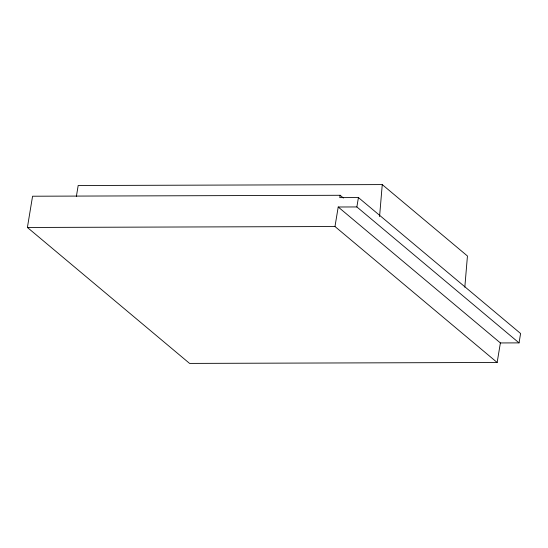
<?xml version="1.0" encoding="UTF-8"?>
<svg xmlns="http://www.w3.org/2000/svg" width="548" height="548" viewBox="0 0 548 548"><rect width="100%" height="100%" fill="white"/><g stroke="black" fill="none" stroke-linecap="round" stroke-linejoin="round"><path stroke-width="0.82" d="M379.565 216.597L382.257 184.594L78.179 185.512L76.371 196.465M464.82 287.166L467.444 255.998L382.257 184.594M497.152 362.475L334.979 226.53L338.212 207L500.386 342.945L497.152 362.475L189.574 363.406L27.4 227.468L32.572 196.218L340.15 195.28L343.411 198.02M340.15 195.28L339.76 197.629L358.426 197.568L520.6 333.513L519.045 342.884L500.386 342.945M519.045 342.884L356.871 206.945L358.426 197.568M338.212 207L356.871 206.945M27.4 227.468L334.979 226.53"/></g></svg>
